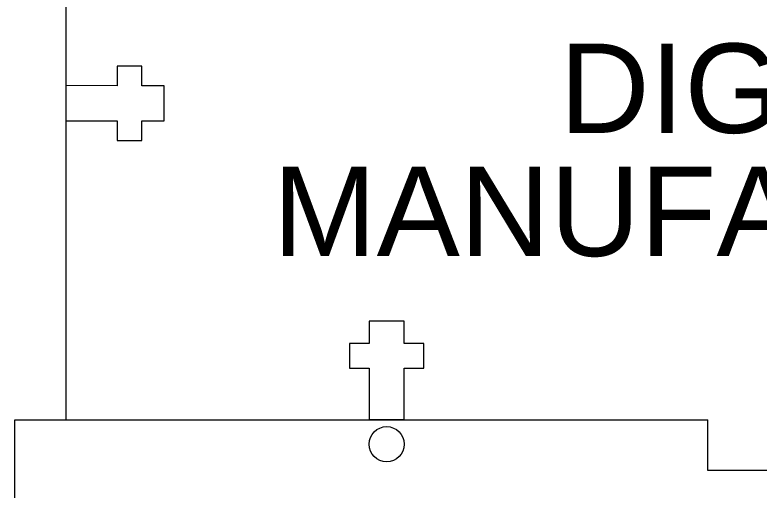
# Model space of a CAD drawing. Header units: inches. Extents: x 5.7 to 56.5, y 3.3 to 37.
# Drawn here: x 42.361 to 44.265, y 30.071 to 31.287 of the extents above; entities that cross this region are included whole.
import ezdxf

# ---------------------------------------------------------------- set-up
doc = ezdxf.new("R2010")
doc.units = ezdxf.units.IN
doc.header["$MEASUREMENT"] = 0
doc.layers.add('LASER BLACK', color=7, linetype='Continuous', lineweight=0, true_color=0x000000)
doc.layers.add('LASER MAGENTA', color=6, linetype='Continuous', lineweight=0, true_color=0xff00ff)
doc.styles.get("Standard").update_dxf_attribs({"font": 'Arial.ttf'})

msp = doc.modelspace()

# ---------------------------------------------------------------- linework, layer by layer
at = {"layer": 'LASER MAGENTA'}
for p, q in [((42.4912, 31.8711), (42.4912, 30.2511)), ((42.4912, 31.1061), (42.4912, 31.0161)), ((42.3612, 29.7511), (42.3612, 30.2511)), ((42.3612, 30.2511), (44.1332, 30.2511)), ((42.4912, 30.2511), (44.1332, 30.2511)), ((43.2672, 30.2511), (43.3572, 30.2511)), ((43.3572, 30.2511), (43.2672, 30.2511)), ((44.1332, 30.1211), (44.1332, 30.2511)), ((44.1332, 30.1211), (44.1332, 30.2511)), ((44.6332, 30.1211), (44.1332, 30.1211)), ((44.6332, 30.1211), (44.1332, 30.1211))]:
    msp.add_line(p, q, dxfattribs=at)
at = {"layer": 'LASER MAGENTA', "linetype": 'Continuous'}
for p, q in [((42.6862, 31.1559), (42.6232, 31.156)), ((42.6232, 31.156), (42.6232, 31.106)), ((42.6862, 31.1059), (42.6862, 31.1559)), ((42.6232, 31.106), (42.4912, 31.1061)), ((42.7432, 31.1058), (42.6862, 31.1059)), ((42.7431, 31.0158), (42.7432, 31.1058)), ((42.4911, 31.0161), (42.6231, 31.016)), ((42.6231, 31.016), (42.623, 30.966)), ((42.686, 30.9659), (42.6861, 31.0159)), ((42.6861, 31.0159), (42.7431, 31.0158)), ((42.623, 30.966), (42.686, 30.9659)), ((43.2672, 30.5031), (43.2672, 30.4461)), ((43.3572, 30.5031), (43.2672, 30.5031)), ((43.3572, 30.4461), (43.3572, 30.5031)), ((43.2172, 30.4461), (43.2172, 30.3831)), ((43.2672, 30.4461), (43.2172, 30.4461)), ((43.4072, 30.4461), (43.3572, 30.4461)), ((43.4072, 30.3831), (43.4072, 30.4461)), ((43.2172, 30.3831), (43.2672, 30.3831)), ((43.2672, 30.3831), (43.2672, 30.2511)), ((43.3572, 30.3831), (43.4072, 30.3831)), ((43.3572, 30.2511), (43.3572, 30.3831))]:
    msp.add_line(p, q, dxfattribs=at)
msp.add_circle((43.3122, 30.1886), 0.045, dxfattribs=at)

# ---------------------------------------------------------------- texts
at = {"layer": 'LASER BLACK'}
for s, p in [('DIGITAL', (43.7542, 30.9852)), ('MANUFACTURING', (43.0205, 30.6701))]:
    msp.add_text(s, height=0.22857, dxfattribs=at).set_placement(p)

doc.saveas('drawing.dxf')
